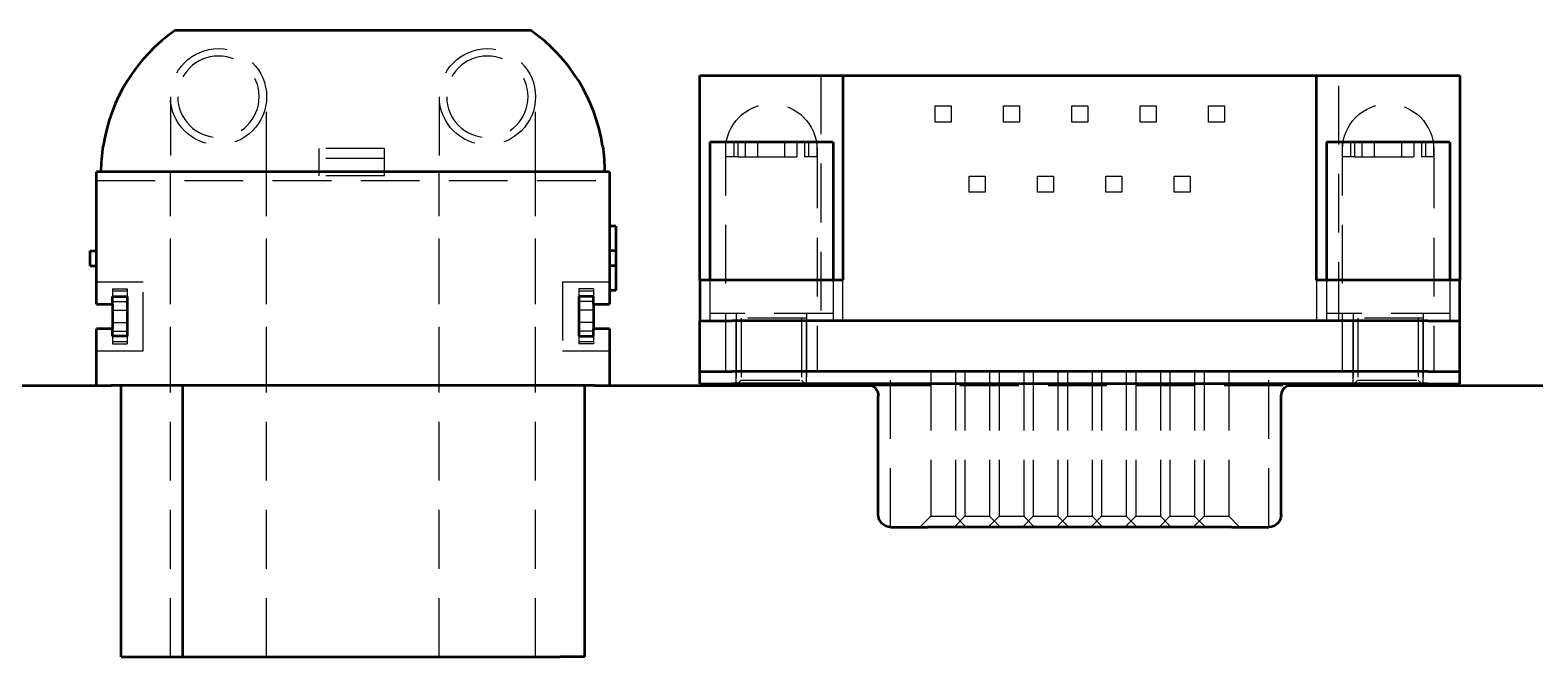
# Model space of a CAD drawing. Header units: millimetres. Extents: x 0 to 420, y 0 to 297.
# Drawn here: x 187.1 to 248.1, y 141.6 to 167 of the extents above; entities that cross this region are included whole.
import ezdxf

# ---------------------------------------------------------------- set-up
doc = ezdxf.new("R2010")
doc.units = ezdxf.units.MM
doc.header["$LTSCALE"] = 0.75
doc.linetypes.add('HIDDEN2', pattern=[4.7625, 3.175, -1.5875])
doc.layers.add('Hidden', color=7, linetype='HIDDEN2', lineweight=25)
doc.layers.add('Visible', color=7, linetype='Continuous', lineweight=50)

msp = doc.modelspace()

# ---------------------------------------------------------------- linework, layer by layer
at = {"layer": 'Hidden', "extrusion": (-1e-16, -1, 0)}
for p, q in [((219.146, 165.125), (219.146, 155.185)), ((240.146, 155.185), (240.146, 165.125)), ((192.786, 164.265), (192.786, 161.265)), ((192.786, 164.265), (192.786, 161.265)), ((196.686, 161.265), (196.686, 164.265)), ((196.686, 161.265), (196.686, 164.265)), ((203.686, 164.265), (203.686, 161.265)), ((203.686, 164.265), (203.686, 161.265)), ((207.586, 161.265), (207.586, 164.265)), ((207.586, 161.265), (207.586, 164.265)), ((223.781, 163.24), (223.781, 163.89)), ((223.781, 163.89), (224.431, 163.89)), ((224.431, 163.89), (224.431, 163.24)), ((226.551, 163.24), (226.551, 163.89)), ((226.551, 163.89), (227.201, 163.89)), ((227.201, 163.89), (227.201, 163.24)), ((229.321, 163.24), (229.321, 163.89)), ((229.321, 163.89), (229.971, 163.89)), ((229.971, 163.89), (229.971, 163.24)), ((232.091, 163.24), (232.091, 163.89)), ((232.091, 163.89), (232.741, 163.89)), ((232.741, 163.89), (232.741, 163.24)), ((234.861, 163.24), (234.861, 163.89)), ((234.861, 163.89), (235.511, 163.89)), ((235.511, 163.89), (235.511, 163.24)), ((224.431, 163.24), (223.781, 163.24)), ((227.201, 163.24), (226.551, 163.24)), ((229.971, 163.24), (229.321, 163.24)), ((232.741, 163.24), (232.091, 163.24)), ((235.511, 163.24), (234.861, 163.24)), ((215.296, 161.825), (215.296, 162.425)), ((215.621, 162.425), (215.621, 161.825)), ((215.621, 162.425), (215.621, 161.825)), ((215.796, 161.825), (215.796, 162.425)), ((216.096, 161.825), (216.096, 162.425)), ((216.596, 161.825), (216.596, 162.425)), ((217.696, 161.825), (217.696, 162.425)), ((218.196, 161.825), (218.196, 162.425)), ((218.496, 162.425), (218.496, 161.825)), ((218.671, 161.825), (218.671, 162.425)), ((218.671, 161.825), (218.671, 162.425)), ((218.996, 161.825), (218.996, 162.425)), ((240.296, 161.825), (240.296, 162.425)), ((240.621, 162.425), (240.621, 161.825)), ((240.621, 162.425), (240.621, 161.825)), ((240.796, 161.825), (240.796, 162.425)), ((241.096, 161.825), (241.096, 162.425)), ((241.596, 161.825), (241.596, 162.425)), ((242.696, 161.825), (242.696, 162.425)), ((243.196, 161.825), (243.196, 162.425)), ((243.496, 162.425), (243.496, 161.825)), ((243.671, 161.825), (243.671, 162.425)), ((243.671, 161.825), (243.671, 162.425)), ((243.996, 161.825), (243.996, 162.425)), ((198.816, 161.765), (198.816, 162.165)), ((201.466, 162.165), (198.816, 162.165)), ((198.816, 161.065), (198.816, 161.765)), ((201.466, 161.765), (198.816, 161.765)), ((201.466, 161.765), (201.466, 162.165)), ((201.466, 161.065), (201.466, 161.765)), ((215.296, 153.125), (215.296, 162.125)), ((215.796, 161.825), (215.296, 161.825)), ((215.796, 161.825), (215.621, 161.825)), ((215.796, 161.825), (215.621, 161.825)), ((215.796, 161.825), (218.496, 161.825)), ((218.996, 161.825), (218.496, 161.825)), ((218.671, 161.825), (218.496, 161.825)), ((218.671, 161.825), (218.496, 161.825)), ((218.996, 162.125), (218.996, 153.125)), ((240.296, 153.125), (240.296, 162.125)), ((240.796, 161.825), (240.296, 161.825)), ((240.796, 161.825), (240.621, 161.825)), ((240.796, 161.825), (240.621, 161.825)), ((240.796, 161.825), (243.496, 161.825)), ((243.996, 161.825), (243.496, 161.825)), ((243.671, 161.825), (243.496, 161.825)), ((243.671, 161.825), (243.496, 161.825)), ((243.996, 162.125), (243.996, 153.125)), ((192.786, 152.565), (192.786, 161.265)), ((192.786, 141.565), (192.786, 161.265)), ((196.686, 152.565), (196.686, 161.265)), ((196.686, 141.565), (196.686, 161.265)), ((201.466, 161.065), (198.816, 161.065)), ((203.686, 152.565), (203.686, 161.265)), ((203.686, 141.565), (203.686, 161.265)), ((207.586, 152.565), (207.586, 161.265)), ((207.586, 141.565), (207.586, 161.265)), ((225.166, 160.4), (225.166, 161.05)), ((225.166, 161.05), (225.816, 161.05)), ((225.816, 161.05), (225.816, 160.4)), ((227.936, 160.4), (227.936, 161.05)), ((227.936, 161.05), (228.586, 161.05)), ((228.586, 161.05), (228.586, 160.4)), ((230.706, 160.4), (230.706, 161.05)), ((230.706, 161.05), (231.356, 161.05)), ((231.356, 161.05), (231.356, 160.4)), ((233.476, 160.4), (233.476, 161.05)), ((233.476, 161.05), (234.126, 161.05)), ((234.126, 161.05), (234.126, 160.4)), ((189.786, 160.865), (210.586, 160.865)), ((225.816, 160.4), (225.166, 160.4)), ((228.586, 160.4), (227.936, 160.4)), ((231.356, 160.4), (230.706, 160.4)), ((234.126, 160.4), (233.476, 160.4)), ((189.786, 156.765), (191.686, 156.765)), ((191.686, 153.965), (191.686, 156.765)), ((208.686, 156.765), (208.686, 153.965)), ((208.686, 156.765), (210.586, 156.765)), ((214.646, 156.825), (214.646, 155.485)), ((219.646, 156.825), (219.646, 155.485)), ((220.046, 155.185), (220.046, 156.825)), ((239.246, 156.825), (239.246, 155.185)), ((239.646, 156.825), (239.646, 155.485)), ((244.646, 156.825), (244.646, 155.485)), ((190.436, 156.482), (190.436, 156.165)), ((190.436, 156.482), (191.036, 156.482)), ((190.436, 156.482), (191.036, 156.482)), ((190.436, 156.482), (190.436, 156.165)), ((190.436, 156.482), (191.036, 156.482)), ((190.436, 156.482), (190.436, 156.165)), ((191.036, 156.387), (190.436, 156.387)), ((191.036, 156.387), (190.436, 156.387)), ((191.036, 156.482), (191.036, 156.165)), ((191.036, 156.482), (191.036, 156.165)), ((191.036, 156.482), (191.036, 156.165)), ((209.336, 156.482), (209.336, 156.165)), ((209.936, 156.482), (209.336, 156.482)), ((209.336, 156.482), (209.336, 156.165)), ((209.936, 156.482), (209.336, 156.482)), ((209.336, 156.482), (209.336, 156.165)), ((209.936, 156.482), (209.336, 156.482)), ((209.936, 156.387), (209.336, 156.387)), ((209.936, 156.387), (209.336, 156.387)), ((209.936, 156.482), (209.936, 156.165)), ((209.936, 156.482), (209.936, 156.165)), ((209.936, 156.482), (209.936, 156.165)), ((190.436, 155.965), (191.036, 155.965)), ((190.436, 155.615), (191.036, 155.615)), ((209.936, 155.965), (209.336, 155.965)), ((209.936, 155.615), (209.336, 155.615)), ((190.436, 155.115), (191.036, 155.115)), ((209.936, 155.115), (209.336, 155.115)), ((214.646, 155.485), (214.646, 155.185)), ((219.646, 155.485), (214.646, 155.485)), ((215.724, 155.485), (215.724, 155.185)), ((218.568, 155.285), (215.724, 155.285)), ((215.724, 155.285), (215.724, 152.625)), ((215.724, 153.125), (215.724, 155.185)), ((215.924, 155.285), (215.924, 152.775)), ((218.368, 155.285), (218.368, 152.775)), ((218.568, 155.485), (218.568, 155.185)), ((218.568, 155.285), (218.568, 152.625)), ((218.568, 153.125), (218.568, 155.185)), ((219.646, 155.485), (219.646, 155.185)), ((239.646, 155.485), (239.646, 155.185)), ((244.646, 155.485), (239.646, 155.485)), ((240.724, 155.485), (240.724, 155.185)), ((243.568, 155.285), (240.724, 155.285)), ((240.724, 155.285), (240.724, 152.625)), ((240.724, 153.125), (240.724, 155.185)), ((240.924, 155.285), (240.924, 152.775)), ((243.368, 155.285), (243.368, 152.775)), ((243.568, 155.485), (243.568, 155.185)), ((243.568, 155.285), (243.568, 152.625)), ((243.568, 153.125), (243.568, 155.185)), ((244.646, 155.485), (244.646, 155.185)), ((190.436, 154.765), (191.036, 154.765)), ((190.436, 154.565), (190.436, 154.247)), ((190.436, 154.565), (190.436, 154.247)), ((190.436, 154.565), (190.436, 154.247)), ((190.436, 154.343), (191.036, 154.343)), ((190.436, 154.343), (191.036, 154.343)), ((191.036, 154.565), (191.036, 154.247)), ((191.036, 154.565), (191.036, 154.247)), ((191.036, 154.565), (191.036, 154.247)), ((209.936, 154.765), (209.336, 154.765)), ((209.336, 154.565), (209.336, 154.247)), ((209.336, 154.565), (209.336, 154.247)), ((209.336, 154.565), (209.336, 154.247)), ((209.336, 154.343), (209.936, 154.343)), ((209.336, 154.343), (209.936, 154.343)), ((209.936, 154.565), (209.936, 154.247)), ((209.936, 154.565), (209.936, 154.247)), ((209.936, 154.565), (209.936, 154.247)), ((189.786, 153.965), (191.686, 153.965)), ((190.436, 154.247), (191.036, 154.247)), ((190.436, 154.247), (191.036, 154.247)), ((190.436, 154.247), (191.036, 154.247)), ((208.686, 153.965), (210.586, 153.965)), ((209.936, 154.247), (209.336, 154.247)), ((209.936, 154.247), (209.336, 154.247)), ((209.936, 154.247), (209.336, 154.247)), ((215.724, 152.625), (215.724, 153.125)), ((218.568, 152.625), (218.568, 153.125)), ((221.981, 146.825), (221.981, 153.125)), ((221.981, 146.825), (221.981, 153.125)), ((223.606, 153.125), (223.606, 147.265)), ((224.606, 153.125), (224.606, 147.265)), ((224.991, 153.125), (224.991, 147.265)), ((225.991, 153.125), (225.991, 147.265)), ((226.376, 153.125), (226.376, 147.265)), ((227.376, 153.125), (227.376, 147.265)), ((227.761, 153.125), (227.761, 147.265)), ((228.761, 153.125), (228.761, 147.265)), ((229.146, 153.125), (229.146, 147.265)), ((230.146, 153.125), (230.146, 147.265)), ((230.531, 153.125), (230.531, 147.265)), ((231.531, 153.125), (231.531, 147.265)), ((231.916, 153.125), (231.916, 147.265)), ((232.916, 153.125), (232.916, 147.265)), ((233.301, 153.125), (233.301, 147.265)), ((234.301, 153.125), (234.301, 147.265)), ((234.686, 153.125), (234.686, 147.265)), ((235.686, 153.125), (235.686, 147.265)), ((237.311, 146.825), (237.311, 153.125)), ((237.311, 146.825), (237.311, 153.125)), ((240.724, 152.625), (240.724, 153.125)), ((243.568, 152.625), (243.568, 153.125)), ((215.924, 152.775), (215.774, 152.625)), ((215.924, 152.775), (218.368, 152.775)), ((218.368, 152.775), (218.518, 152.625)), ((221.218, 152.565), (238.073, 152.565)), ((221.218, 152.565), (238.073, 152.565)), ((240.924, 152.775), (240.774, 152.625)), ((240.924, 152.775), (243.368, 152.775)), ((243.368, 152.775), (243.518, 152.625)), ((223.606, 147.265), (223.166, 146.825)), ((223.606, 147.265), (224.606, 147.265)), ((224.991, 147.265), (224.551, 146.825)), ((224.606, 147.265), (225.046, 146.825)), ((224.991, 147.265), (225.991, 147.265)), ((226.376, 147.265), (225.936, 146.825)), ((225.991, 147.265), (226.431, 146.825)), ((226.376, 147.265), (227.376, 147.265)), ((227.761, 147.265), (227.321, 146.825)), ((227.376, 147.265), (227.816, 146.825)), ((227.761, 147.265), (228.761, 147.265)), ((229.146, 147.265), (228.706, 146.825)), ((228.761, 147.265), (229.201, 146.825)), ((229.146, 147.265), (230.146, 147.265)), ((230.531, 147.265), (230.091, 146.825)), ((230.146, 147.265), (230.586, 146.825)), ((230.531, 147.265), (231.531, 147.265)), ((231.916, 147.265), (231.476, 146.825)), ((231.531, 147.265), (231.971, 146.825)), ((231.916, 147.265), (232.916, 147.265)), ((233.301, 147.265), (232.861, 146.825)), ((232.916, 147.265), (233.356, 146.825)), ((233.301, 147.265), (234.301, 147.265)), ((234.686, 147.265), (234.246, 146.825)), ((234.301, 147.265), (234.741, 146.825)), ((234.686, 147.265), (235.686, 147.265)), ((235.686, 147.265), (236.126, 146.825))]:
    msp.add_line(p, q, dxfattribs=at)
at = {"layer": 'Hidden'}
for centre in [(194.736, 164.265), (194.736, 164.265), (205.636, 164.265), (205.636, 164.265)]:
    msp.add_circle(centre, 1.95, dxfattribs=at)
at = {"layer": 'Hidden', "extrusion": (0, 0, -1)}
for centre in [(-194.736, 164.265), (-205.636, 164.265)]:
    msp.add_circle(centre, 1.65, dxfattribs=at)
for centre in [(-217.146, 162.125), (-242.146, 162.125)]:
    msp.add_arc(centre, 1.85, 0, 180, dxfattribs=at)
at = {"layer": 'Visible', "extrusion": (-1e-16, -1, 0)}
for p, q in [((193.153, 166.965), (207.219, 166.965)), ((214.241, 165.125), (220.046, 165.125)), ((214.241, 156.825), (214.241, 165.125)), ((220.046, 165.125), (220.046, 156.825)), ((220.046, 165.125), (239.246, 165.125)), ((239.246, 156.825), (239.246, 165.125)), ((239.246, 165.125), (245.051, 165.125)), ((245.051, 165.125), (245.051, 156.825)), ((219.646, 162.425), (214.646, 162.425)), ((214.646, 162.425), (214.646, 156.825)), ((219.646, 162.425), (219.646, 156.825)), ((244.646, 162.425), (239.646, 162.425)), ((239.646, 162.425), (239.646, 156.825)), ((244.646, 162.425), (244.646, 156.825)), ((190.386, 161.215), (189.786, 161.215)), ((189.786, 155.865), (189.786, 161.215)), ((209.986, 161.215), (190.386, 161.215)), ((210.586, 161.215), (209.986, 161.215)), ((210.586, 161.215), (210.586, 155.865)), ((210.836, 159.015), (210.586, 159.015)), ((210.836, 159.015), (210.836, 158.015)), ((189.536, 157.415), (189.536, 158.015)), ((189.536, 158.015), (189.786, 158.015)), ((210.836, 158.015), (210.586, 158.015)), ((210.836, 158.015), (210.836, 157.415)), ((189.536, 157.415), (189.786, 157.415)), ((210.836, 157.415), (210.586, 157.415)), ((210.836, 157.415), (210.836, 156.415)), ((220.046, 156.825), (214.241, 156.825)), ((214.241, 156.825), (214.241, 155.185)), ((245.051, 156.825), (239.246, 156.825)), ((245.051, 155.185), (245.051, 156.825)), ((190.436, 156.165), (191.036, 156.165)), ((190.436, 155.865), (190.436, 156.165)), ((191.036, 156.165), (191.036, 154.565)), ((209.936, 156.165), (209.336, 156.165)), ((209.336, 156.165), (209.336, 154.565)), ((209.936, 155.865), (209.936, 156.165)), ((210.836, 156.415), (210.586, 156.415)), ((189.786, 155.865), (190.386, 155.865)), ((190.386, 155.865), (190.436, 155.865)), ((190.436, 155.865), (190.436, 154.865)), ((209.936, 155.865), (209.936, 154.865)), ((209.986, 155.865), (209.936, 155.865)), ((209.986, 155.865), (210.586, 155.865)), ((214.241, 155.185), (215.541, 155.185)), ((214.241, 153.125), (214.241, 155.185)), ((243.751, 155.185), (215.541, 155.185)), ((243.751, 155.185), (245.051, 155.185)), ((245.051, 153.125), (245.051, 155.185)), ((190.386, 154.865), (189.786, 154.865)), ((189.786, 152.565), (189.786, 154.865)), ((190.436, 154.865), (190.386, 154.865)), ((190.436, 154.565), (190.436, 154.865)), ((191.036, 154.565), (190.436, 154.565)), ((209.336, 154.565), (209.936, 154.565)), ((209.936, 154.565), (209.936, 154.865)), ((209.936, 154.865), (209.986, 154.865)), ((210.586, 154.865), (209.986, 154.865)), ((210.586, 154.865), (210.586, 152.565)), ((214.241, 152.625), (214.241, 153.125)), ((214.241, 153.125), (215.541, 153.125)), ((214.241, 153.125), (215.541, 153.125)), ((243.751, 153.125), (215.541, 153.125)), ((243.751, 153.125), (215.541, 153.125)), ((243.751, 153.125), (245.051, 153.125)), ((243.751, 153.125), (245.051, 153.125)), ((245.051, 152.625), (245.051, 153.125)), ((178.073, 152.565), (189.786, 152.565)), ((178.073, 152.565), (189.786, 152.565)), ((189.786, 152.565), (190.386, 152.565)), ((209.986, 152.565), (190.386, 152.565)), ((190.786, 141.565), (190.786, 152.565)), ((193.286, 141.565), (193.286, 152.565)), ((209.586, 141.565), (209.586, 152.565)), ((209.986, 152.565), (210.586, 152.565)), ((210.586, 152.565), (221.218, 152.565)), ((210.586, 152.565), (221.218, 152.565)), ((214.241, 152.625), (215.541, 152.625)), ((243.751, 152.625), (215.541, 152.625)), ((238.073, 152.565), (249.786, 152.565)), ((238.073, 152.565), (249.786, 152.565)), ((243.751, 152.625), (245.051, 152.625)), ((221.481, 147.325), (221.481, 152.125)), ((237.811, 147.325), (237.811, 152.125)), ((221.981, 146.825), (223.481, 146.825)), ((221.981, 146.825), (223.481, 146.825)), ((235.811, 146.825), (223.481, 146.825)), ((235.811, 146.825), (223.481, 146.825)), ((235.811, 146.825), (237.311, 146.825)), ((235.811, 146.825), (237.311, 146.825)), ((190.786, 141.565), (193.286, 141.565)), ((193.286, 141.565), (208.586, 141.565)), ((209.586, 141.565), (208.586, 141.565))]:
    msp.add_line(p, q, dxfattribs=at)
at = {"layer": 'Visible'}
for centre, start, end in [((196.985, 161.215), 124.76983, 171.37399), ((203.386, 161.215), 8.62682, 55.2293)]:
    msp.add_arc(centre, 7, start, end, dxfattribs=at)
at = {"layer": 'Visible', "extrusion": (0, 0, -1)}
for centre, start, end in [((-220.981, 152.125), 90, 180), ((-238.311, 152.125), 0, 90), ((-221.981, 147.325), 270, 0), ((-237.311, 147.325), 180, 270)]:
    msp.add_arc(centre, 0.5, start, end, dxfattribs=at)
msp.add_ellipse((195.9, 161.332), major_axis=(0.691, 6.395), ratio=0.918421, start_param=4.595242, end_param=4.759135, dxfattribs=at)
at = {"layer": 'Visible'}
for points, knots in [([(192.994, 166.965), (192.994, 166.965), (192.999, 166.965), (193.029, 166.965), (193.041, 166.965), (193.068, 166.965), (193.082, 166.965), (193.106, 166.965), (193.115, 166.965), (193.134, 166.965), (193.143, 166.965), (193.153, 166.965)], [-0.03499294, -0.03499294, -0.03499294, -0.03499294, -0.01793572, -0.01793572, -0.01086657, -0.01086657, -0.00574086, -0.00574086, -0.00291629, -0.00291629, -0.00000209, -0.00000209, -0.00000209, -0.00000209]), ([(207.219, 166.965), (207.228, 166.965), (207.238, 166.965), (207.257, 166.965), (207.266, 166.965), (207.29, 166.965), (207.303, 166.965), (207.331, 166.965), (207.343, 166.965), (207.373, 166.965), (207.378, 166.965), (207.378, 166.965)], [-0.03496729, -0.03496729, -0.03496729, -0.03496729, -0.03206087, -0.03206087, -0.02924385, -0.02924385, -0.02412316, -0.02412316, -0.01706633, -0.01706633, -0.00000019, -0.00000019, -0.00000019, -0.00000019])]:
    msp.add_open_spline(points, degree=3, knots=knots, dxfattribs=at)
msp.add_open_spline([(210.307, 162.265), (210.359, 161.917), (210.386, 161.566), (210.386, 161.215)], degree=3, dxfattribs=at)

doc.saveas('drawing.dxf')
